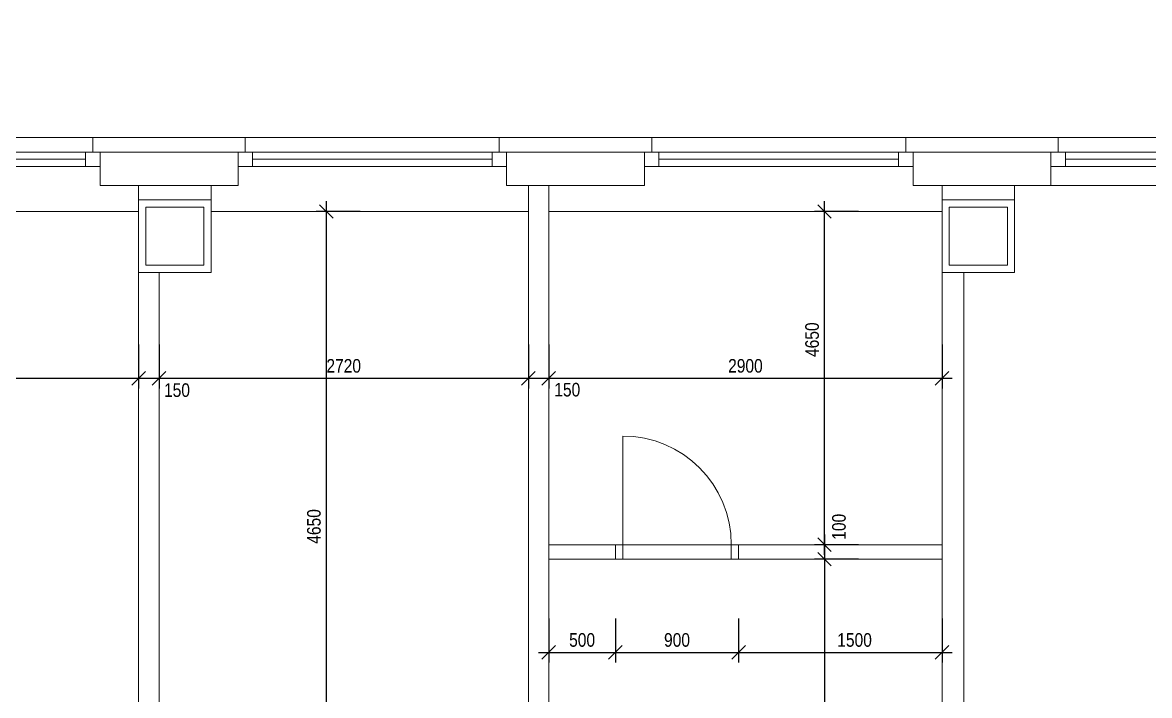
# Model space of a CAD drawing. Header units: millimetres. Extents: x -685 to 53218, y -11849 to 27902.
# Drawn here: x 30816 to 39115, y 20854 to 25810 of the extents above; entities that cross this region are included whole.
import ezdxf

# ---------------------------------------------------------------- set-up
doc = ezdxf.new("R2010")
doc.units = ezdxf.units.MM
for name, color, linetype, lineweight in [('__okna dvere', 7, 'Continuous', 9), ('_kóty', 7, 'Continuous', 5), ('Konštrukcie', 7, 'Continuous', 15)]:
    doc.layers.add(name, color=color, linetype=linetype, lineweight=lineweight)
doc.styles.add('PDF Arial', font='ARIALN.TTF')
doc.dimstyles.new('1.50 int', dxfattribs={"dimscale": 50, "dimtxt": 2, "dimasz": 2, "dimexe": 1.5, "dimexo": 2, "dimgap": 0.5, "dimtad": 1, "dimrnd": 5, "dimzin": 9, "dimtxsty": 'PDF Arial', "dimblk": 'OBLIQUE', "dimcen": 10, "dimdle": 1.5, "dimadec": 0, "dimazin": 0, "dimtfac": 1, "dimtmove": 1, "dimatfit": 3, "dimldrblk": 'OBLIQUE', "dimfxl": 5, "dimfxlon": 1, "dimarcsym": 0})

# ---------------------------------------------------------------- blocks, each defined once
blk = doc.blocks.new('*U6')
for points in [[(0, 0), (100, 0), (100, 100), (0, 100)], [(0, 0), (1850, 0), (1850, 100), (0, 100)], [(1750, 0), (1850, 0), (1850, 100), (1750, 100)]]:
    blk.add_lwpolyline(points, close=True)
blk.add_lwpolyline([(1750, 50), (100, 50)])
blk = doc.blocks.new('*U130')
at = {"ltscale": 0.25}
blk.add_lwpolyline([(50, 0), (50, 748.3)], dxfattribs=at)
for points in [[(50, 0), (0, 0), (0, -100), (50, -100)], [(798.3, -100), (848.3, -100), (848.3, 0), (798.3, 0)]]:
    blk.add_lwpolyline(points, close=True)
blk.add_lwpolyline([(50, 0), (798.3, 0), (798.3, -100), (50, -100)], close=True, dxfattribs=at)
blk.add_arc((50, 0), 748.3, 0, 90, dxfattribs=at)
blk = doc.blocks.new('_Oblique')
at = {"color": 0, "linetype": 'ByBlock', "lineweight": -2}
blk.add_line((-0.5, -0.5), (0.5, 0.5), dxfattribs=at)
blk = doc.blocks.new('*D111')
at = {"layer": '_kóty', "color": 0, "lineweight": -2, "transparency": 16777216}
for p, q in [((29292.8, 23439.7), (29292.8, 23114.7)), ((31671.3, 23439.7), (31671.3, 23114.7)), ((29217.8, 23189.7), (31746.3, 23189.7))]:
    blk.add_line(p, q, dxfattribs=at)
at = {"layer": 'Defpoints', "color": 0, "transparency": 16777216}
for p in [(29292.8, 25808.7), (31671.3, 25168.6), (31671.3, 23189.7)]:
    blk.add_point(p, dxfattribs=at)
at = {"layer": '_kóty', "color": 0, "lineweight": -2, "transparency": 16777216, "xscale": 100, "yscale": 100, "zscale": 100, "rotation": 180}
blk.add_blockref('_Oblique', (29292.8, 23189.7), dxfattribs=at)
at = {"layer": '_kóty', "color": 0, "lineweight": -2, "transparency": 16777216, "xscale": 100, "yscale": 100, "zscale": 100}
blk.add_blockref('_Oblique', (31671.3, 23189.7), dxfattribs=at)
at = {"layer": '_kóty', "color": 0, "transparency": 16777216, "insert": (30482.1, 23280.7), "char_height": 100, "attachment_point": 5, "style": 'PDF Arial', "bg_fill": 3, "box_fill_scale": 1.1, "bg_fill_color": 256, "bg_fill_true_color": 13158600, "bg_fill_transparency": 0}
blk.add_mtext('2380', dxfattribs=at)
blk = doc.blocks.new('*D112')
at = {"layer": '_kóty', "color": 0, "lineweight": -2, "transparency": 16777216}
for p, q in [((31671.3, 23439.7), (31671.3, 23114.7)), ((31821.6, 23439.7), (31821.6, 23114.7)), ((31596.3, 23189.7), (31896.6, 23189.7))]:
    blk.add_line(p, q, dxfattribs=at)
at = {"layer": 'Defpoints', "color": 0, "transparency": 16777216}
for p in [(31671.3, 25168.6), (31821.6, 25168.6)]:
    blk.add_point(p, dxfattribs=at)
at = {"layer": '_kóty', "color": 0, "lineweight": -2, "transparency": 16777216, "xscale": 100, "yscale": 100, "zscale": 100, "rotation": 180}
blk.add_blockref('_Oblique', (31671.3, 23189.7), dxfattribs=at)
at = {"layer": '_kóty', "color": 0, "transparency": 16777216, "insert": (31953.6, 23102), "char_height": 100, "attachment_point": 5, "style": 'PDF Arial', "bg_fill": 3, "box_fill_scale": 1.1, "bg_fill_color": 256, "bg_fill_true_color": 13158600, "bg_fill_transparency": 0}
blk.add_mtext('150', dxfattribs=at)
at = {"layer": 'Defpoints', "color": 0, "transparency": 16777216}
blk.add_point((31821.6, 23189.7), dxfattribs=at)
at = {"layer": '_kóty', "color": 0, "lineweight": -2, "transparency": 16777216, "xscale": 100, "yscale": 100, "zscale": 100}
blk.add_blockref('_Oblique', (31821.6, 23189.7), dxfattribs=at)
blk = doc.blocks.new('*D113')
at = {"layer": '_kóty', "color": 0, "lineweight": -2, "transparency": 16777216}
for p, q in [((31821.6, 23439.7), (31821.6, 23114.7)), ((34541.2, 23439.7), (34541.2, 23114.7)), ((31746.6, 23189.7), (34616.2, 23189.7))]:
    blk.add_line(p, q, dxfattribs=at)
at = {"layer": 'Defpoints', "color": 0, "transparency": 16777216}
for p in [(34541.2, 25810.1), (31821.6, 25168.6), (34541.2, 23189.7)]:
    blk.add_point(p, dxfattribs=at)
at = {"layer": '_kóty', "color": 0, "lineweight": -2, "transparency": 16777216, "xscale": 100, "yscale": 100, "zscale": 100, "rotation": 180}
blk.add_blockref('_Oblique', (31821.6, 23189.7), dxfattribs=at)
at = {"layer": '_kóty', "color": 0, "lineweight": -2, "transparency": 16777216, "xscale": 100, "yscale": 100, "zscale": 100}
blk.add_blockref('_Oblique', (34541.2, 23189.7), dxfattribs=at)
at = {"layer": '_kóty', "color": 0, "transparency": 16777216, "insert": (33181.4, 23280.7), "char_height": 100, "attachment_point": 5, "style": 'PDF Arial', "bg_fill": 3, "box_fill_scale": 1.1, "bg_fill_color": 256, "bg_fill_true_color": 13158600, "bg_fill_transparency": 0}
blk.add_mtext('2720', dxfattribs=at)
blk = doc.blocks.new('*D114')
at = {"layer": '_kóty', "color": 0, "lineweight": -2, "transparency": 16777216}
for p, q in [((34541.2, 23439.7), (34541.2, 23114.7)), ((34691.6, 23439.7), (34691.6, 23114.7)), ((34466.2, 23189.7), (34766.6, 23189.7))]:
    blk.add_line(p, q, dxfattribs=at)
at = {"layer": 'Defpoints', "color": 0, "transparency": 16777216}
for p in [(34541.2, 25810.1), (34691.6, 24610.2)]:
    blk.add_point(p, dxfattribs=at)
at = {"layer": '_kóty', "color": 0, "lineweight": -2, "transparency": 16777216, "xscale": 100, "yscale": 100, "zscale": 100, "rotation": 180}
blk.add_blockref('_Oblique', (34541.2, 23189.7), dxfattribs=at)
at = {"layer": '_kóty', "color": 0, "transparency": 16777216, "insert": (34827.8, 23105.3), "char_height": 100, "attachment_point": 5, "style": 'PDF Arial', "bg_fill": 3, "box_fill_scale": 1.1, "bg_fill_color": 256, "bg_fill_true_color": 13158600, "bg_fill_transparency": 0}
blk.add_mtext('150', dxfattribs=at)
at = {"layer": 'Defpoints', "color": 0, "transparency": 16777216}
blk.add_point((34691.6, 23189.7), dxfattribs=at)
at = {"layer": '_kóty', "color": 0, "lineweight": -2, "transparency": 16777216, "xscale": 100, "yscale": 100, "zscale": 100}
blk.add_blockref('_Oblique', (34691.6, 23189.7), dxfattribs=at)
blk = doc.blocks.new('*D115')
at = {"layer": '_kóty', "color": 0, "lineweight": -2, "transparency": 16777216}
for p, q in [((34691.6, 23439.7), (34691.6, 23114.7)), ((37588, 23439.7), (37588, 23114.7)), ((34616.6, 23189.7), (37663, 23189.7))]:
    blk.add_line(p, q, dxfattribs=at)
at = {"layer": 'Defpoints', "color": 0, "transparency": 16777216}
for p in [(34691.6, 24610.2), (37588, 24610.2), (37588, 23189.7)]:
    blk.add_point(p, dxfattribs=at)
at = {"layer": '_kóty', "color": 0, "lineweight": -2, "transparency": 16777216, "xscale": 100, "yscale": 100, "zscale": 100, "rotation": 180}
blk.add_blockref('_Oblique', (34691.6, 23189.7), dxfattribs=at)
at = {"layer": '_kóty', "color": 0, "lineweight": -2, "transparency": 16777216, "xscale": 100, "yscale": 100, "zscale": 100}
blk.add_blockref('_Oblique', (37588, 23189.7), dxfattribs=at)
at = {"layer": '_kóty', "color": 0, "transparency": 16777216, "insert": (36139.8, 23280.7), "char_height": 100, "attachment_point": 5, "style": 'PDF Arial', "bg_fill": 3, "box_fill_scale": 1.1, "bg_fill_color": 256, "bg_fill_true_color": 13158600, "bg_fill_transparency": 0}
blk.add_mtext('2900', dxfattribs=at)
blk = doc.blocks.new('*D117')
at = {"layer": '_kóty', "color": 0, "lineweight": -2, "transparency": 16777216}
for p, q in [((33053.5, 19703.5), (33053.5, 24493.5)), ((33303.5, 24418.5), (32978.5, 24418.5)), ((32803.5, 19778.5), (33128.5, 19778.5))]:
    blk.add_line(p, q, dxfattribs=at)
at = {"layer": 'Defpoints', "color": 0, "transparency": 16777216}
for p in [(33053.5, 24418.5), (33941.2, 24418.5), (31221.6, 19778.5)]:
    blk.add_point(p, dxfattribs=at)
at = {"layer": '_kóty', "color": 0, "lineweight": -2, "transparency": 16777216, "xscale": 100, "yscale": 100, "zscale": 100}
for p, rotation in [((33053.5, 24418.5), 90), ((33053.5, 19778.5), 270)]:
    blk.add_blockref('_Oblique', p, dxfattribs=dict(at, rotation=rotation))
at = {"layer": '_kóty', "color": 0, "transparency": 16777216, "insert": (32962.5, 22098.5), "char_height": 100, "attachment_point": 5, "rotation": 90, "style": 'PDF Arial', "bg_fill": 3, "box_fill_scale": 1.1, "bg_fill_color": 256, "bg_fill_true_color": 13158600, "bg_fill_transparency": 0}
blk.add_mtext('4650', dxfattribs=at)
blk = doc.blocks.new('*D118')
at = {"layer": '_kóty', "color": 0, "lineweight": -2, "transparency": 16777216}
for p, q in [((36722.4, 21889.2), (36722.4, 24493.5)), ((36972.4, 24418.5), (36647.4, 24418.5)), ((36972.4, 21964.2), (36647.4, 21964.2))]:
    blk.add_line(p, q, dxfattribs=at)
at = {"layer": 'Defpoints', "color": 0, "transparency": 16777216}
for p in [(36722.4, 24418.5), (37610, 24418.5), (37588, 21964.2)]:
    blk.add_point(p, dxfattribs=at)
at = {"layer": '_kóty', "color": 0, "lineweight": -2, "transparency": 16777216, "xscale": 100, "yscale": 100, "zscale": 100}
for p, rotation in [((36722.4, 24418.5), 90), ((36722.4, 21964.2), 270)]:
    blk.add_blockref('_Oblique', p, dxfattribs=dict(at, rotation=rotation))
at = {"layer": '_kóty', "color": 0, "transparency": 16777216, "insert": (36631.3, 23473.9), "char_height": 100, "attachment_point": 5, "rotation": 90, "style": 'PDF Arial', "bg_fill": 3, "box_fill_scale": 1.1, "bg_fill_color": 256, "bg_fill_true_color": 13158600, "bg_fill_transparency": 0}
blk.add_mtext('4650', dxfattribs=at)
blk = doc.blocks.new('*D119')
at = {"layer": '_kóty', "color": 0, "lineweight": -2, "transparency": 16777216}
for p, q in [((36722.4, 22039.2), (36722.4, 21782.3)), ((36972.4, 21964.2), (36647.4, 21964.2)), ((36972.4, 21857.3), (36647.4, 21857.3))]:
    blk.add_line(p, q, dxfattribs=at)
at = {"layer": 'Defpoints', "color": 0, "transparency": 16777216}
for p in [(37588, 21964.2), (36722.4, 21857.3), (37588, 21857.3)]:
    blk.add_point(p, dxfattribs=at)
at = {"layer": '_kóty', "color": 0, "lineweight": -2, "transparency": 16777216, "xscale": 100, "yscale": 100, "zscale": 100, "rotation": 270}
blk.add_blockref('_Oblique', (36722.4, 21857.3), dxfattribs=at)
at = {"layer": '_kóty', "color": 0, "transparency": 16777216, "insert": (36829, 22096), "char_height": 100, "attachment_point": 5, "rotation": 90, "style": 'PDF Arial', "bg_fill": 3, "box_fill_scale": 1.1, "bg_fill_color": 256, "bg_fill_true_color": 13158600, "bg_fill_transparency": 0}
blk.add_mtext('100', dxfattribs=at)
at = {"layer": '_kóty', "color": 0, "lineweight": -2, "transparency": 16777216, "xscale": 100, "yscale": 100, "zscale": 100, "rotation": 90}
blk.add_blockref('_Oblique', (36722.4, 21964.2), dxfattribs=at)
blk = doc.blocks.new('*D120')
at = {"layer": '_kóty', "color": 0, "lineweight": -2, "transparency": 16777216}
for p, q in [((36722.4, 21932.3), (36722.4, 17843.1)), ((36972.4, 21857.3), (36647.4, 21857.3)), ((36972.4, 17918.1), (36647.4, 17918.1))]:
    blk.add_line(p, q, dxfattribs=at)
at = {"layer": 'Defpoints', "color": 0, "transparency": 16777216}
for p in [(37588, 21857.3), (36722.4, 17918.1), (37588, 17918.1)]:
    blk.add_point(p, dxfattribs=at)
at = {"layer": '_kóty', "color": 0, "lineweight": -2, "transparency": 16777216, "xscale": 100, "yscale": 100, "zscale": 100}
for p, rotation in [((36722.4, 21857.3), 90), ((36722.4, 17918.1), 270)]:
    blk.add_blockref('_Oblique', p, dxfattribs=dict(at, rotation=rotation))
at = {"layer": '_kóty', "color": 0, "transparency": 16777216, "insert": (36631.3, 19887.7), "char_height": 100, "attachment_point": 5, "rotation": 90, "style": 'PDF Arial', "bg_fill": 3, "box_fill_scale": 1.1, "bg_fill_color": 256, "bg_fill_true_color": 13158600, "bg_fill_transparency": 0}
blk.add_mtext('3940', dxfattribs=at)
blk = doc.blocks.new('*D127')
at = {"layer": '_kóty', "color": 0, "lineweight": -2, "transparency": 16777216}
for p, q in [((34691.6, 21420.9), (34691.6, 21095.9)), ((35182.6, 21420.9), (35182.6, 21095.9)), ((34616.6, 21170.9), (35257.6, 21170.9))]:
    blk.add_line(p, q, dxfattribs=at)
at = {"layer": 'Defpoints', "color": 0, "transparency": 16777216}
for p in [(34691.6, 21857.3), (35182.6, 21857.3), (35182.6, 21170.9)]:
    blk.add_point(p, dxfattribs=at)
at = {"layer": '_kóty', "color": 0, "lineweight": -2, "transparency": 16777216, "xscale": 100, "yscale": 100, "zscale": 100, "rotation": 180}
blk.add_blockref('_Oblique', (34691.6, 21170.9), dxfattribs=at)
at = {"layer": '_kóty', "color": 0, "lineweight": -2, "transparency": 16777216, "xscale": 100, "yscale": 100, "zscale": 100}
blk.add_blockref('_Oblique', (35182.6, 21170.9), dxfattribs=at)
at = {"layer": '_kóty', "color": 0, "transparency": 16777216, "insert": (34937.1, 21261.9), "char_height": 100, "attachment_point": 5, "style": 'PDF Arial', "bg_fill": 3, "box_fill_scale": 1.1, "bg_fill_color": 256, "bg_fill_true_color": 13158600, "bg_fill_transparency": 0}
blk.add_mtext('500', dxfattribs=at)
blk = doc.blocks.new('*D128')
at = {"layer": '_kóty', "color": 0, "lineweight": -2, "transparency": 16777216}
for p, q in [((35182.6, 21420.9), (35182.6, 21095.9)), ((36089.5, 21420.9), (36089.5, 21095.9)), ((35107.6, 21170.9), (36164.5, 21170.9))]:
    blk.add_line(p, q, dxfattribs=at)
at = {"layer": 'Defpoints', "color": 0, "transparency": 16777216}
for p in [(35182.6, 21857.3), (36089.5, 21857.3), (36089.5, 21170.9)]:
    blk.add_point(p, dxfattribs=at)
at = {"layer": '_kóty', "color": 0, "lineweight": -2, "transparency": 16777216, "xscale": 100, "yscale": 100, "zscale": 100, "rotation": 180}
blk.add_blockref('_Oblique', (35182.6, 21170.9), dxfattribs=at)
at = {"layer": '_kóty', "color": 0, "lineweight": -2, "transparency": 16777216, "xscale": 100, "yscale": 100, "zscale": 100}
blk.add_blockref('_Oblique', (36089.5, 21170.9), dxfattribs=at)
at = {"layer": '_kóty', "color": 0, "transparency": 16777216, "insert": (35636.1, 21261.9), "char_height": 100, "attachment_point": 5, "style": 'PDF Arial', "bg_fill": 3, "box_fill_scale": 1.1, "bg_fill_color": 256, "bg_fill_true_color": 13158600, "bg_fill_transparency": 0}
blk.add_mtext('900', dxfattribs=at)
blk = doc.blocks.new('*D129')
at = {"layer": '_kóty', "color": 0, "lineweight": -2, "transparency": 16777216}
for p, q in [((36089.5, 21420.9), (36089.5, 21095.9)), ((37588, 21420.9), (37588, 21095.9)), ((36014.5, 21170.9), (37663, 21170.9))]:
    blk.add_line(p, q, dxfattribs=at)
at = {"layer": 'Defpoints', "color": 0, "transparency": 16777216}
for p in [(36089.5, 21857.3), (37588, 21857.3), (37588, 21170.9)]:
    blk.add_point(p, dxfattribs=at)
at = {"layer": '_kóty', "color": 0, "lineweight": -2, "transparency": 16777216, "xscale": 100, "yscale": 100, "zscale": 100, "rotation": 180}
blk.add_blockref('_Oblique', (36089.5, 21170.9), dxfattribs=at)
at = {"layer": '_kóty', "color": 0, "lineweight": -2, "transparency": 16777216, "xscale": 100, "yscale": 100, "zscale": 100}
blk.add_blockref('_Oblique', (37588, 21170.9), dxfattribs=at)
at = {"layer": '_kóty', "color": 0, "transparency": 16777216, "insert": (36943.6, 21261.9), "char_height": 100, "attachment_point": 5, "style": 'PDF Arial', "bg_fill": 3, "box_fill_scale": 1.1, "bg_fill_color": 256, "bg_fill_true_color": 13158600, "bg_fill_transparency": 0}
blk.add_mtext('1500', dxfattribs=at)

msp = doc.modelspace()

# ---------------------------------------------------------------- linework, layer by layer
at = {"layer": 'Konštrukcie'}
for p, q in [((50962.093, 24962.952), (6435.366, 24962.952)), ((31387.438, 24610.159), (31387.438, 24856.045)), ((32403.053, 24856.045), (31387.438, 24856.045)), ((32403.053, 24610.159), (32403.053, 24856.045)), ((34380.831, 24610.159), (34380.831, 24856.045)), ((35396.447, 24856.045), (34380.831, 24856.045)), ((35396.447, 24610.159), (35396.447, 24856.045)), ((37374.225, 24610.159), (37374.225, 24856.045)), ((38389.84, 24856.045), (37374.225, 24856.045)), ((38389.84, 24610.159), (38389.84, 24856.045)), ((32403.053, 24610.159), (31387.438, 24610.159)), ((31671.252, 24503.252), (31671.252, 24610.159)), ((32205.786, 24503.252), (32205.786, 24610.159)), ((35396.447, 24610.159), (34380.831, 24610.159)), ((49561.612, 24610.159), (37374.225, 24610.159)), ((37588.038, 24503.252), (37588.038, 24610.159)), ((38122.573, 24503.252), (38122.573, 24610.159)), ((37588.038, 18302.651), (37588.038, 23968.717)), ((37748.399, 18302.651), (37748.399, 23968.717))]:
    msp.add_line(p, q, dxfattribs=at)
for points in [[(31333.984, 24856.045), (31333.984, 24962.952)], [(32456.507, 24856.045), (32456.507, 24962.952)], [(34327.378, 24856.045), (34327.378, 24962.952)], [(35449.9, 24856.045), (35449.9, 24962.952)], [(37320.771, 24856.045), (37320.771, 24962.952)], [(38443.294, 24856.045), (38443.294, 24962.952)], [(34541.192, 24610.159), (34541.192, 19778.477), (34113.564, 19778.477), (34113.564, 19618.117), (34541.192, 19618.117), (34541.192, 19269.919), (34691.552, 19269.919), (34691.552, 24610.159)], [(31821.612, 23968.717), (31821.612, 19778.477), (33306.657, 19778.477), (33306.657, 19618.117), (30542.288, 19618.117), (30542.288, 19778.477), (31671.252, 19778.477), (31671.252, 23968.717)], [(34691.552, 21964.213), (35182.633, 21964.213), (35182.633, 21857.306), (34691.552, 21857.306)], [(37588.038, 21964.213), (36089.54, 21964.213), (36089.54, 21857.306), (37588.038, 21857.306)]]:
    msp.add_lwpolyline(points, dxfattribs=at)
for points in [[(31671.252, 23968.717), (32205.786, 23968.717), (32205.786, 24503.252), (31671.252, 24503.252)], [(37588.038, 23968.717), (38122.573, 23968.717), (38122.573, 24503.252), (37588.038, 24503.252)], [(31724.705, 24022.171), (32152.333, 24022.171), (32152.333, 24449.799), (31724.705, 24449.799)], [(37641.492, 24022.171), (38069.12, 24022.171), (38069.12, 24449.799), (37641.492, 24449.799)]]:
    msp.add_lwpolyline(points, close=True, dxfattribs=at)

# ---------------------------------------------------------------- block references
at = {"layer": '__okna dvere', "xscale": 1.069069069069, "yscale": 1.069069069069, "zscale": 1.069069069069}
for name, p in [('*U6', (29409.66, 24749.138)), ('*U6', (32403.053, 24749.138)), ('*U6', (35396.447, 24749.138)), ('*U6', (38389.84, 24749.138)), ('*U130', (35182.633, 21964.213))]:
    msp.add_blockref(name, p, dxfattribs=at)

# ---------------------------------------------------------------- next in the draw order: dimensions: what is measured, and where the dimension line sits
at = {"layer": '_kóty'}
dim = msp.add_linear_dim(base=(31671.252, 23189.677), p1=(29292.849, 25808.69), p2=(31671.252, 25168.626), dimstyle='1.50 int', override={"dimgap": 0.8, "dimtfill": 1}, dxfattribs=at)
dim.commit()
dim.dimension.update_dxf_attribs({"geometry": '*D111', "text_midpoint": (30482.05, 23280.735)})
dim = msp.add_linear_dim(base=(35182.633, 21170.856), p1=(34691.552, 21857.306), p2=(35182.633, 21857.306), text='500', dimstyle='1.50 int', override={"dimgap": 0.8, "dimtfill": 1}, dxfattribs=at)
dim.commit()
dim.dimension.update_dxf_attribs({"geometry": '*D127', "text_midpoint": (34937.093, 21261.913)})

# ---------------------------------------------------------------- next in the draw order: dimensions: what is measured, and where the dimension line sits
dim = msp.add_linear_dim(base=(31821.612, 23189.677), p1=(31671.252, 25168.626), p2=(31821.612, 25168.626), dimstyle='1.50 int', override={"dimgap": 0.8, "dimtmove": 2, "dimtfill": 1}, dxfattribs=at)
dim.commit()
dim.dimension.update_dxf_attribs({"geometry": '*D112', "text_midpoint": (31953.563, 23102.02), "dimtype": 160})
dim = msp.add_linear_dim(base=(36089.54, 21170.856), p1=(35182.633, 21857.306), p2=(36089.54, 21857.306), text='900', dimstyle='1.50 int', override={"dimgap": 0.8, "dimtfill": 1}, dxfattribs=at)
dim.commit()
dim.dimension.update_dxf_attribs({"geometry": '*D128', "text_midpoint": (35636.087, 21261.913)})

# ---------------------------------------------------------------- next in the draw order: linework, layer by layer
at = {"layer": 'Konštrukcie'}
msp.add_lwpolyline([(31671.252, 24418.477), (29292.849, 24418.477)], dxfattribs=at)

# ---------------------------------------------------------------- next in the draw order: dimensions: what is measured, and where the dimension line sits
at = {"layer": '_kóty'}
dim = msp.add_linear_dim(base=(34541.192, 23189.677), p1=(31821.612, 25168.626), p2=(34541.192, 25810.068), dimstyle='1.50 int', override={"dimgap": 0.8, "dimtfill": 1}, dxfattribs=at)
dim.commit()
dim.dimension.update_dxf_attribs({"geometry": '*D113', "text_midpoint": (33181.402, 23280.735)})

# ---------------------------------------------------------------- next in the draw order: linework, layer by layer
at = {"layer": 'Konštrukcie'}
msp.add_lwpolyline([(34541.192, 24418.477), (32205.786, 24418.477)], dxfattribs=at)

# ---------------------------------------------------------------- next in the draw order: dimensions: what is measured, and where the dimension line sits
at = {"layer": '_kóty'}
dim = msp.add_linear_dim(base=(34691.552, 23189.677), p1=(34541.192, 25810.068), p2=(34691.552, 24610.159), dimstyle='1.50 int', override={"dimgap": 0.8, "dimtmove": 2, "dimtfill": 1}, dxfattribs=at)
dim.commit()
dim.dimension.update_dxf_attribs({"geometry": '*D114', "text_midpoint": (34827.768, 23105.332), "dimtype": 160})
dim = msp.add_linear_dim(base=(33053.547, 24418.477), p1=(31221.612, 19778.477), p2=(33941.192, 24418.477), angle=90, text='4650', dimstyle='1.50 int', override={"dimgap": 0.8, "dimtfill": 1}, dxfattribs=at)
dim.commit()
dim.dimension.update_dxf_attribs({"geometry": '*D117', "text_midpoint": (32962.49, 22098.477)})

# ---------------------------------------------------------------- next in the draw order: dimensions: what is measured, and where the dimension line sits
dim = msp.add_linear_dim(base=(37588.038, 23189.677), p1=(34691.552, 24610.159), p2=(37588.038, 24610.159), text='2900', dimstyle='1.50 int', override={"dimgap": 0.8, "dimtfill": 1}, dxfattribs=at)
dim.commit()
dim.dimension.update_dxf_attribs({"geometry": '*D115', "text_midpoint": (36139.795, 23280.735)})

# ---------------------------------------------------------------- next in the draw order: linework, layer by layer
at = {"layer": 'Konštrukcie'}
msp.add_lwpolyline([(34691.552, 24418.477), (37588.038, 24418.477)], dxfattribs=at)

# ---------------------------------------------------------------- next in the draw order: dimensions: what is measured, and where the dimension line sits
at = {"layer": '_kóty'}
dim = msp.add_linear_dim(base=(36722.38, 24418.477), p1=(37588.038, 21964.213), p2=(37610.024, 24418.477), angle=90, text='4650', dimstyle='1.50 int', override={"dimgap": 0.8, "dimtfill": 1}, dxfattribs=at)
dim.commit()
dim.dimension.update_dxf_attribs({"geometry": '*D118', "text_midpoint": (36722.38, 23473.925), "dimtype": 160})

# ---------------------------------------------------------------- next in the draw order: dimensions: what is measured, and where the dimension line sits
dim = msp.add_linear_dim(base=(36722.38, 21857.306), p1=(37588.038, 21964.213), p2=(37588.038, 21857.306), angle=90, text='100', dimstyle='1.50 int', override={"dimgap": 0.8, "dimtmove": 2, "dimtfill": 1}, dxfattribs=at)
dim.commit()
dim.dimension.update_dxf_attribs({"geometry": '*D119', "text_midpoint": (36829.024, 22096.007), "dimtype": 160})

# ---------------------------------------------------------------- next in the draw order: dimensions: what is measured, and where the dimension line sits
dim = msp.add_linear_dim(base=(36722.38, 17918.117), p1=(37588.038, 21857.306), p2=(37588.038, 17918.117), angle=90, dimstyle='1.50 int', override={"dimgap": 0.8, "dimtfill": 1}, dxfattribs=at)
dim.commit()
dim.dimension.update_dxf_attribs({"geometry": '*D120', "text_midpoint": (36631.322, 19887.711)})

# ---------------------------------------------------------------- next in the draw order: dimensions: what is measured, and where the dimension line sits
dim = msp.add_linear_dim(base=(37588.038, 21170.856), p1=(36089.54, 21857.306), p2=(37588.038, 21857.306), dimstyle='1.50 int', override={"dimgap": 0.8, "dimtfill": 1}, dxfattribs=at)
dim.commit()
dim.dimension.update_dxf_attribs({"geometry": '*D129', "text_midpoint": (36943.58, 21170.856), "dimtype": 160})

doc.saveas('drawing.dxf')
